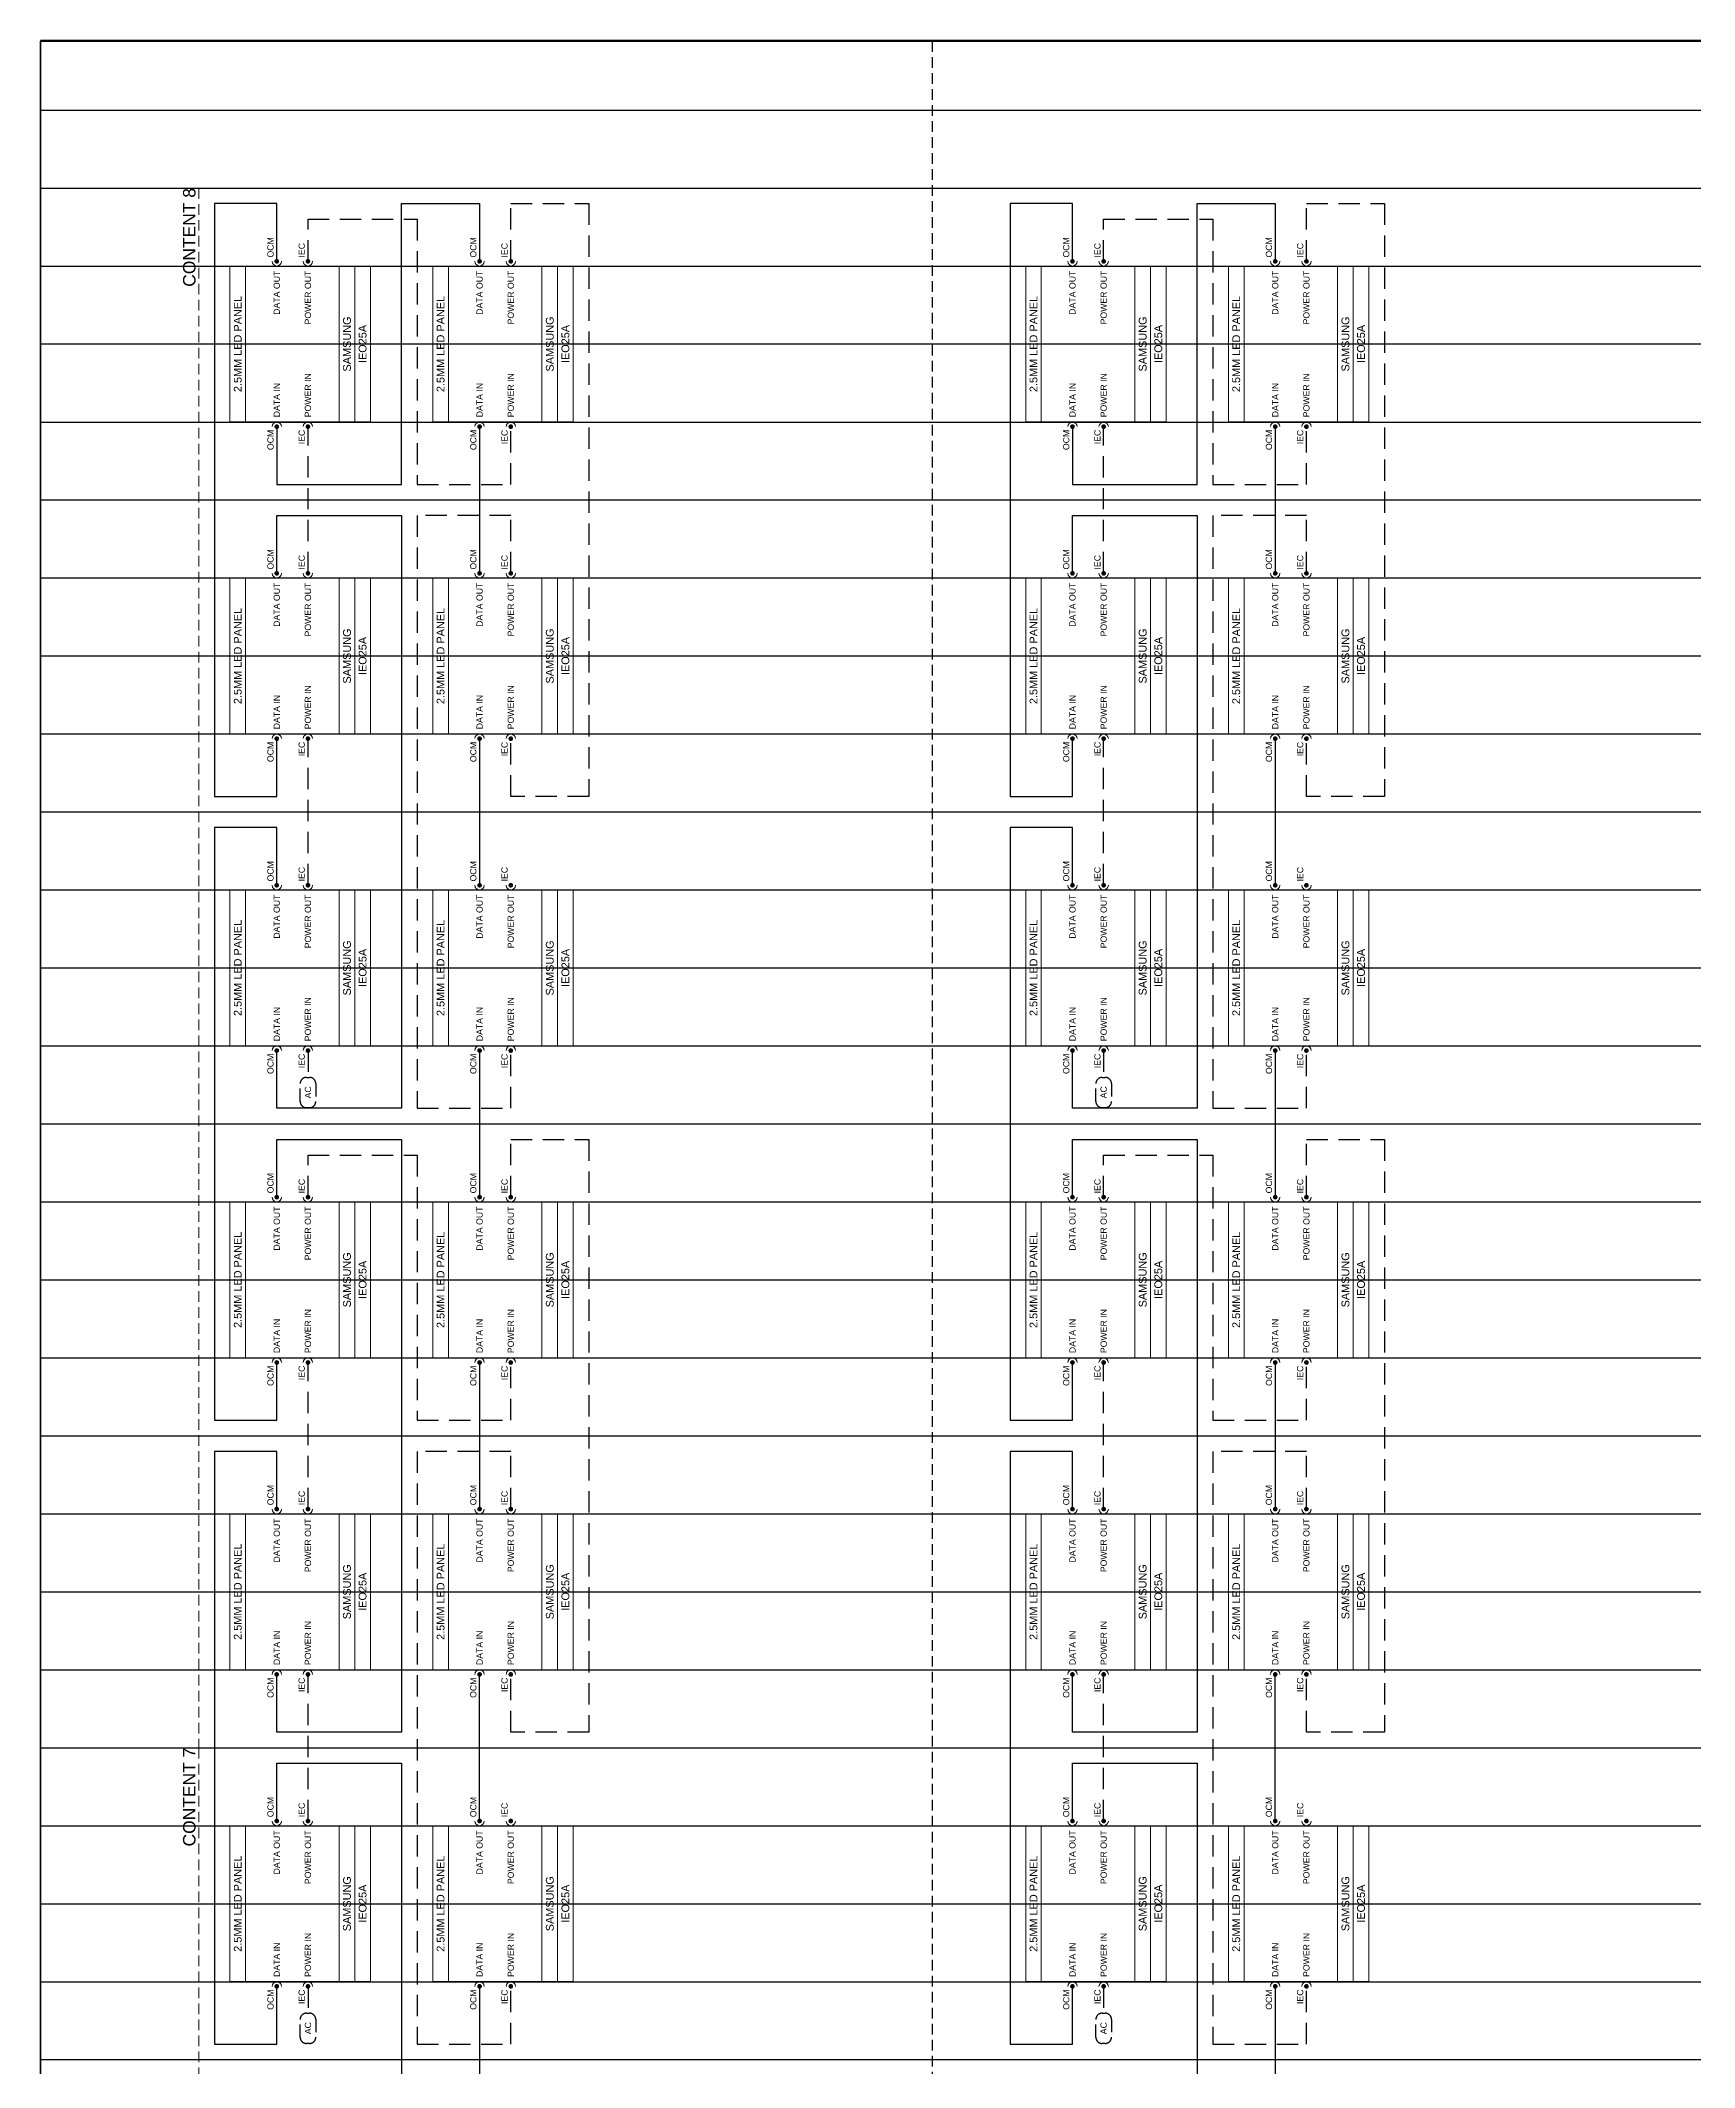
# Model space of a CAD drawing. Header units: millimetres. Extents: x 0 to 592, y -11 to 839.
# Drawn here: x 0 to 193.9, y 601.7 to 839.4 of the extents above; entities that cross this region are included whole.
import ezdxf
from ezdxf.enums import TextEntityAlignment as Align

# ---------------------------------------------------------------- set-up
doc = ezdxf.new("R2010")
doc.units = ezdxf.units.MM
doc.linetypes.add('DASHED', pattern=[0.75, 0.5, -0.25])
doc.linetypes.add('DASHED2', pattern=[0.375, 0.25, -0.125])
doc.layers.add('SC - 3 Core Flex', color=7, linetype='DASHED')
doc.layers.add('Text', color=7, linetype='Continuous')
doc.layers.add('SC - Equipment', color=7, linetype='Continuous', lineweight=13)
doc.layers.add('SC - Xlines', color=252, linetype='Continuous', plot=False)
doc.styles.add('ARIAL', font='arial.ttf')
doc.styles.get("Standard").update_dxf_attribs({"font": 'arial.ttf'})

# ---------------------------------------------------------------- blocks, each defined once
blk = doc.blocks.new('SAMSUNG LH025IEA - SCHEMATIC')
at = {"layer": 'SC - Equipment'}
for p, q in [((-25, 0), (25, 0)), ((-25, -45), (-25, 0)), ((25, 0), (25, -45)), ((25, -5), (-25, -5)), ((25, -35), (-25, -35)), ((25, -35), (-25, -35)), ((25, -40), (-25, -40)), ((25, -40), (-25, -40)), ((25, -40), (-25, -40)), ((25, -45), (-25, -45))]:
    blk.add_line(p, q, dxfattribs=at)
at = {"layer": 'SC - Equipment', "const_width": 0.7}
for points in [[(-26.1, -15, 1), (-26.9, -15, 1)], [(26.1, -15, -1), (26.9, -15, -1)], [(-26.1, -25, 1), (-26.9, -25, 1)], [(26.1, -25, -1), (26.9, -25, -1)]]:
    blk.add_lwpolyline(points, format="xyb", close=True, dxfattribs=at)
at = {"layer": 'SC - Equipment'}
for centre, start, end in [((-26.5, -15), 270, 90), ((26.5, -15), 90, 270), ((-26.5, -25), 270, 90), ((26.5, -25), 90, 270)]:
    blk.add_arc(centre, 1.5, start, end, dxfattribs=at)
at = {"ltscale": 5}
for tag, p in [('DESCRIPTION', (0, -2.5)), ('MAKE', (0, -37.5)), ('MODEL', (0, -42.5))]:
    blk.add_attdef(tag, text='', height=2.5, dxfattribs=at).set_placement(p, align=Align.MIDDLE_CENTER)
at = {"ltscale": 5, "flags": 1}
for tag, p in [('ROOM_TYPE', (45, -5)), ('LOCATION', (45, -10)), ('RACK_EQUIPMENT_(Y/N)', (45, -15)), ('POE(WATT)', (45, -35)), ('IP_(Y/N)', (45, -30)), ('AMP(@240V)', (45, -40)), ('WATT', (45, -45)), ('BTU/H', (45, -50)), ('WEIGHT(KG)', (45, -55)), ('TRANSFORMER_TAPS', (45, -60))]:
    blk.add_attdef(tag, p, '', height=2.5, dxfattribs=at)
blk.add_attdef('BRACKET', text='', height=2.5, dxfattribs=at).set_placement((0, -32.5), align=Align.MIDDLE_CENTER)
at = {"layer": 'SC - Equipment', "ltscale": 5, "char_height": 2}
for s, insert, width, attachment_point in [('OCM', (-27.5, -13), 5.7736, 6), ('OCM', (27.72, -13), 7.1748, 4), ('DATA IN', (-23.5, -15), 23.5, 4), ('DATA OUT', (23.5, -15), 23.5, 6), ('IEC', (-27.5, -23), 5.7736, 6), ('POWER IN', (-23.5, -25), 23.5, 4), ('POWER OUT', (23.5, -25), 23.5, 6), ('IEC', (27.72, -23), 7.1748, 4)]:
    blk.add_mtext(s, dxfattribs=dict(at, insert=insert, width=width, attachment_point=attachment_point))

msp = doc.modelspace()

# ---------------------------------------------------------------- linework, layer by layer
at = {"color": 31, "linetype": 'DASHED2', "ltscale": 5}
msp.add_line((104.49, 839.28), (104.49, 62.45), dxfattribs=at)
at = {"linetype": 'Continuous', "ltscale": 5}
msp.add_lwpolyline([(-0.03, -0.01), (519.95, -0.01), (519.95, 839.36), (-0.03, 839.36)], close=True, dxfattribs=at)
at = {"ltscale": 5}
for points in [[(27.67, 813.46), (27.67, 820.23), (20.35, 820.23), (20.35, 750.72), (27.67, 750.72), (27.67, 757.49)], [(27.67, 794.07), (27.67, 787.3), (42.3, 787.3), (42.3, 820.23), (51.45, 820.23), (51.45, 813.46)], [(120.95, 813.46), (120.95, 820.23), (113.64, 820.23), (113.64, 750.72), (120.95, 750.72), (120.95, 757.49)], [(120.95, 794.07), (120.95, 787.3), (135.59, 787.3), (135.59, 820.23), (144.73, 820.23), (144.73, 813.46)], [(51.45, 794.07), (51.45, 776.88)], [(144.73, 794.07), (144.73, 776.88)], [(27.67, 776.88), (27.67, 783.65), (42.3, 783.65), (42.3, 714.14), (27.67, 714.14), (27.67, 720.91)], [(120.95, 776.88), (120.95, 783.65), (135.59, 783.65), (135.59, 714.14), (120.95, 714.14), (120.95, 720.91)], [(51.45, 757.49), (51.45, 740.3)], [(144.73, 757.49), (144.73, 740.3)], [(27.67, 740.3), (27.67, 747.06), (20.35, 747.06), (20.35, 677.56), (27.67, 677.56), (27.67, 684.33)], [(120.95, 740.3), (120.95, 747.06), (113.64, 747.06), (113.64, 677.56), (120.95, 677.56), (120.95, 684.33)], [(51.45, 720.91), (51.45, 703.71)], [(144.73, 720.91), (144.73, 703.71)], [(27.67, 703.71), (27.67, 710.48), (42.3, 710.48), (42.3, 640.98), (27.67, 640.98), (27.67, 647.74)], [(120.95, 703.71), (120.95, 710.48), (135.59, 710.48), (135.59, 640.98), (120.95, 640.98), (120.95, 647.74)], [(51.45, 684.33), (51.45, 667.13)], [(144.73, 684.33), (144.73, 667.13)], [(27.67, 667.13), (27.67, 673.9), (20.35, 673.9), (20.35, 604.4), (27.67, 604.4), (27.67, 611.16)], [(120.95, 667.13), (120.95, 673.9), (113.64, 673.9), (113.64, 604.4), (120.95, 604.4), (120.95, 611.16)], [(51.45, 630.55), (51.45, 647.74)], [(144.73, 630.55), (144.73, 647.74)], [(27.67, 630.55), (27.67, 637.32), (42.3, 637.32), (42.3, 567.81), (27.67, 567.81), (27.67, 574.58)], [(120.95, 630.55), (120.95, 637.32), (135.59, 637.32), (135.59, 567.81), (120.95, 567.81), (120.95, 574.58)], [(51.45, 611.16), (51.45, 593.97)], [(144.73, 611.16), (144.73, 593.97)]]:
    msp.add_lwpolyline(points, dxfattribs=at)
at = {"layer": 'SC - 3 Core Flex', "ltscale": 5}
for points in [[(55.11, 813.46), (55.11, 820.23), (64.25, 820.23), (64.25, 750.72), (55.11, 750.72), (55.11, 757.49)], [(148.39, 813.46), (148.39, 820.23), (157.54, 820.23), (157.54, 750.72), (148.39, 750.72), (148.39, 757.49)], [(31.33, 813.46), (31.33, 818.4), (44.13, 818.4), (44.13, 787.3), (55.11, 787.3), (55.11, 794.07)], [(124.61, 813.46), (124.61, 818.4), (137.42, 818.4), (137.42, 787.3), (148.39, 787.3), (148.39, 794.07)], [(31.33, 776.88), (31.33, 794.07)], [(124.61, 776.88), (124.61, 794.07)], [(55.11, 776.88), (55.11, 783.65), (44.13, 783.65), (44.13, 714.14), (55.11, 714.14), (55.11, 720.91)], [(148.39, 776.88), (148.39, 783.65), (137.42, 783.65), (137.42, 714.14), (148.39, 714.14), (148.39, 720.91)], [(31.33, 740.3), (31.33, 757.49)], [(124.61, 740.3), (124.61, 757.49)], [(31.33, 720.91), (31.33, 717.76)], [(124.61, 720.91), (124.61, 717.76)], [(31.33, 703.71), (31.33, 708.65), (44.13, 708.65), (44.13, 677.56), (55.11, 677.56), (55.11, 684.33)], [(55.11, 703.71), (55.11, 710.48), (64.25, 710.48), (64.25, 640.98), (55.11, 640.98), (55.11, 647.74)], [(124.61, 703.71), (124.61, 708.65), (137.42, 708.65), (137.42, 677.56), (148.39, 677.56), (148.39, 684.33)], [(148.39, 703.71), (148.39, 710.48), (157.54, 710.48), (157.54, 640.98), (148.39, 640.98), (148.39, 647.74)], [(31.33, 667.13), (31.33, 684.33)], [(124.61, 667.13), (124.61, 684.33)], [(55.11, 667.13), (55.11, 673.9), (44.13, 673.9), (44.13, 604.4), (55.11, 604.4), (55.11, 611.16)], [(148.39, 667.13), (148.39, 673.9), (137.42, 673.9), (137.42, 604.4), (148.39, 604.4), (148.39, 611.16)], [(31.33, 630.55), (31.33, 647.74)], [(124.61, 630.55), (124.61, 647.74)], [(31.33, 611.16), (31.33, 608.02)], [(124.61, 611.16), (124.61, 608.02)]]:
    msp.add_lwpolyline(points, dxfattribs=at)
at = {"layer": 'SC - 3 Core Flex', "ltscale": 3}
for points in [[(30.41, 714.95), (30.41, 717.03, -0.414214), (31.15, 717.76), (31.51, 717.76, -0.414214), (32.24, 717.03), (32.24, 714.95, -0.414214), (31.51, 714.21), (31.15, 714.21, -0.414214)], [(123.7, 714.95), (123.7, 717.03, -0.414214), (124.43, 717.76), (124.8, 717.76, -0.414214), (125.53, 717.03), (125.53, 714.95, -0.414214), (124.8, 714.21), (124.43, 714.21, -0.414214)], [(30.41, 605.2), (30.41, 607.29, -0.414214), (31.15, 608.02), (31.51, 608.02, -0.414214), (32.24, 607.29), (32.24, 605.2, -0.414214), (31.51, 604.47), (31.15, 604.47, -0.414214)], [(123.7, 605.2), (123.7, 607.29, -0.414214), (124.43, 608.02), (124.79, 608.02, -0.414214), (125.53, 607.29), (125.53, 605.2, -0.414214), (124.79, 604.47), (124.43, 604.47, -0.414214)]]:
    msp.add_lwpolyline(points, format="xyb", close=True, dxfattribs=at)
at = {"layer": 'SC - Equipment', "color": 251, "linetype": 'DASHED2', "ltscale": 5, "true_color": 0x636466}
for points in [[(18.52, 822.06), (18.52, 639.15), (384.34, 639.15), (384.34, 822.06)], [(18.53, 639.15), (18.53, 456.24), (384.34, 456.24), (384.34, 639.15)]]:
    msp.add_lwpolyline(points, close=True, dxfattribs=at)
at = {"layer": 'SC - Xlines', "ltscale": 5}
for points in [[(-0.03, 839.28), (519.95, 839.28)], [(-0.03, 822.06), (519.95, 822.06)], [(-0.03, 803.77), (519.95, 803.77)], [(-0.03, 785.48), (519.95, 785.48)], [(-0.03, 767.18), (519.95, 767.18)], [(-0.03, 748.89), (519.95, 748.89)], [(-0.03, 730.6), (519.95, 730.6)], [(-0.03, 712.31), (519.95, 712.31)], [(-0.03, 694.02), (519.95, 694.02)], [(-0.03, 675.73), (519.95, 675.73)], [(-0.03, 657.44), (519.95, 657.44)], [(-0.03, 639.15), (519.95, 639.15)], [(-0.03, 620.86), (519.95, 620.86)], [(-0.03, 602.57), (519.95, 602.57)]]:
    msp.add_lwpolyline(points, dxfattribs=at)
at = {"layer": 'SC - Xlines', "ltscale": 5, "transparency": 33554687}
for points in [[(-0.03, -0.01), (-0.03, 839.28)], [(-0.03, 839.28), (519.95, 839.28), (519.95, -0.01)], [(-0.03, -0.01), (-0.03, 839.28)], [(-0.03, 839.28), (519.95, 839.28), (519.95, -0.01)]]:
    msp.add_lwpolyline(points, dxfattribs=at)
at = {"layer": 'SC - Xlines', "color": 250, "ltscale": 5}
for points in [[(-0.03, 831.2), (519.95, 831.2)], [(-0.03, 812.91), (519.95, 812.91)], [(-0.03, 794.62), (519.95, 794.62)], [(-0.03, 776.33), (519.95, 776.33)], [(-0.03, 758.04), (519.95, 758.04)], [(-0.03, 739.75), (519.95, 739.75)], [(-0.03, 721.46), (519.95, 721.46)], [(-0.03, 703.17), (519.95, 703.17)], [(-0.03, 684.88), (519.95, 684.88)], [(-0.03, 666.58), (519.95, 666.58)], [(-0.03, 648.29), (519.95, 648.29)], [(-0.03, 630), (519.95, 630)], [(-0.03, 611.71), (519.95, 611.71)]]:
    msp.add_lwpolyline(points, dxfattribs=at)

# ---------------------------------------------------------------- block references
at = {"ltscale": 5, "xscale": 0.3658170094211283, "yscale": 0.3658170094211283, "zscale": 0.3658170094211283, "rotation": 90.00000000000001}
for p in [(22.18, 803.77), (45.96, 803.77), (115.47, 803.77), (139.24, 803.77), (22.18, 767.18), (45.96, 767.18), (115.47, 767.18), (139.24, 767.18), (22.18, 730.6), (45.96, 730.6), (115.47, 730.6), (139.24, 730.6), (22.18, 694.02), (45.96, 694.02), (115.47, 694.02), (139.24, 694.02), (22.18, 657.44), (45.96, 657.44), (115.47, 657.44), (139.24, 657.44), (22.18, 620.86), (45.96, 620.86), (115.47, 620.86), (139.24, 620.86)]:
    msp.add_blockref('SAMSUNG LH025IEA - SCHEMATIC', p, dxfattribs=at).add_auto_attribs({'DESCRIPTION': '2.5MM LED PANEL', 'MAKE': 'SAMSUNG', 'MODEL': 'IEO25A'})

# ---------------------------------------------------------------- texts
at = {"layer": 'SC - Equipment', "color": 251, "linetype": 'DASHED2', "ltscale": 5, "true_color": 0x636466, "char_height": 1.463, "attachment_point": 9, "rotation": 90, "style": 'ARIAL'}
for s, insert in [('CONTENT 8', (18.16, 822.06)), ('CONTENT 7', (18.16, 639.15))]:
    msp.add_mtext(s, dxfattribs=dict(at, insert=insert))
at = {"layer": 'Text', "char_height": 0.732, "width": 52.6671, "attachment_point": 5, "rotation": 90}
for insert in [(31.33, 716.01), (124.61, 716.01), (31.33, 606.26), (124.61, 606.26)]:
    msp.add_mtext('AC', dxfattribs=dict(at, insert=insert))

doc.saveas('drawing.dxf')
